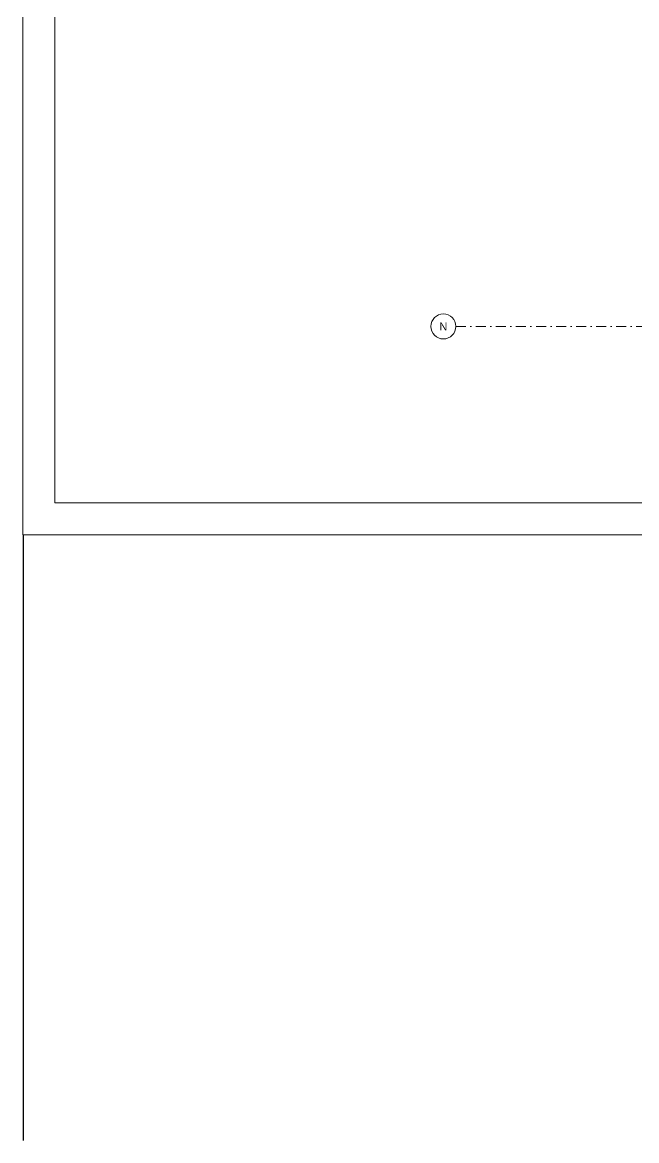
# Model space of a CAD drawing. Extents: x -9059 to 11889, y -1514 to 6575.
# Drawn here: x -2 to 1533, y -1514 to 1281 of the extents above; entities that cross this region are included whole.
import ezdxf
from ezdxf.enums import TextEntityAlignment as Align

# ---------------------------------------------------------------- set-up
doc = ezdxf.new("R2010")
doc.units = 0
doc.header["$LTSCALE"] = 25
doc.header["$MEASUREMENT"] = 0
doc.linetypes.add('DASHDOT', pattern=[1, 0.5, -0.25, 0, -0.25])
doc.layers.get('0').update_dxf_attribs({"color": 9, "lineweight": 9})
for name, color, linetype, lineweight in [('24', 9, 'DASHDOT', 9), ('40A', 9, 'Continuous', 9), ('DATA TAVAN', 160, 'Continuous', 30), ('E-KABLO', 7, 'Continuous', 30)]:
    doc.layers.add(name, color=color, linetype=linetype, lineweight=lineweight)
doc.styles.add('$1$Arial', font='arial.ttf', dxfattribs={"height": 2.5})

# ---------------------------------------------------------------- blocks, each defined once
blk = doc.blocks.new('$0$0_aks')
at = {"linetype": 'Continuous'}
blk.add_circle((0, 0), 3.12, dxfattribs=at)
at = {"style": '$1$Arial'}
blk.add_attdef('AKS', text='', height=2.5, dxfattribs=at).set_placement((0, 0), align=Align.MIDDLE_CENTER)
blk = doc.blocks.new('AKS')
at = {"layer": '24', "ltscale": 2}
blk.add_lwpolyline([(1062.5, 505.9), (1745.1, 505.9)], dxfattribs=at)
at = {"layer": '24'}
ref = blk.add_blockref('$0$0_aks', (1031.3, 505.9), dxfattribs=dict(at, xscale=10, yscale=10, zscale=10))
ref.add_attrib('AKS', 'N', dxfattribs={"layer": '0', "height": 20, "style": '$1$Arial'}).set_placement((1031.3, 505.9), align=Align.MIDDLE_CENTER)

msp = doc.modelspace()

# ---------------------------------------------------------------- linework, layer by layer
at = {"layer": '40A'}
for points in [[(5944, 4205), (-1, 4205), (-1, 0), (5944, 0)], [(5404.06, 80), (79, 80), (79, 4125), (5404.06, 4125)]]:
    msp.add_lwpolyline(points, close=True, dxfattribs=at)
at = {"layer": 'DATA TAVAN'}
msp.add_arc((-1, 0), 1, 0, 0, dxfattribs=at)
msp.add_arc((-1, 0), 1, 0, 0, dxfattribs=at)
at = {"layer": 'E-KABLO', "color": 6}
msp.add_lwpolyline([(0, 0), (0, -1513.66)], dxfattribs=at)

# ---------------------------------------------------------------- block references
msp.add_blockref('AKS', (19, 15))

doc.saveas('drawing.dxf')
